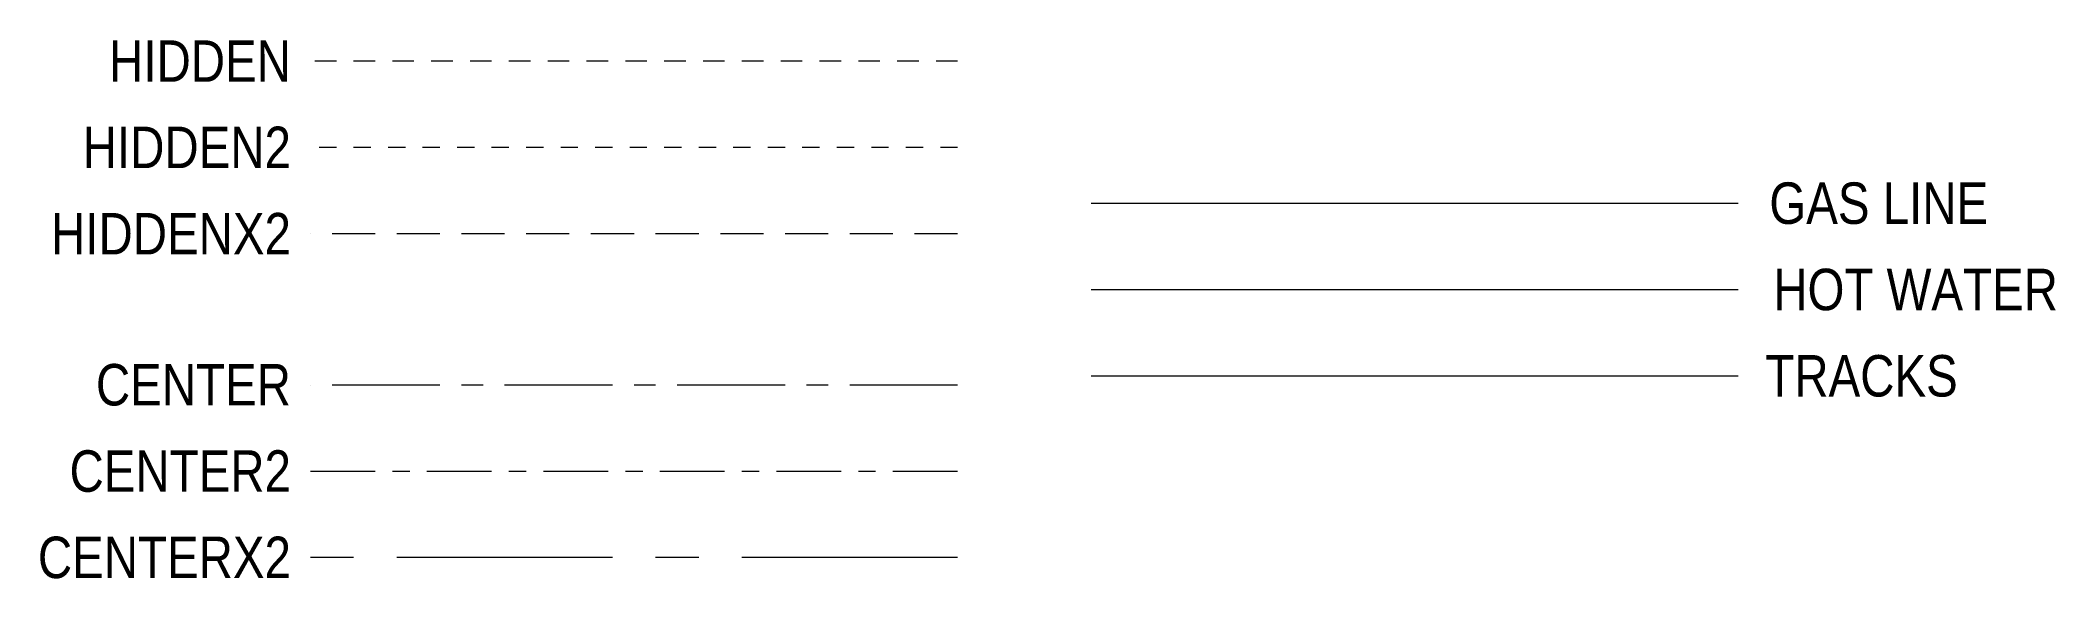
# Model space of a CAD drawing. Header units: inches. Extents: x 52 to 4421, y 0 to 72.
# Drawn here: x 4409.1 to 4420.78, y -0.06 to 3.06 of the extents above.
import ezdxf
from ezdxf.lldxf.tags import DXFTag

# ---------------------------------------------------------------- set-up
doc = ezdxf.new("R2010")
doc.units = ezdxf.units.IN
doc.header["$LTSCALE"] = 0.5
doc.header["$MEASUREMENT"] = 0
for name, pattern in [('CENTER', [2, 1.25, -0.25, 0.25, -0.25]), ('CENTER2', [1.125, 0.75, -0.125, 0.125, -0.125]), ('CENTERX2', [4, 2.5, -0.5, 0.5, -0.5]), ('HIDDEN', [0.375, 0.25, -0.125]), ('HIDDEN2', [0.1875, 0.125, -0.0625]), ('HIDDENX2', [0.75, 0.5, -0.25])]:
    doc.linetypes.add(name, pattern=pattern)
doc.layers.add('3-Objects', color=7, linetype='Continuous', lineweight=0)
doc.styles.get("Standard").update_dxf_attribs({"font": 'ARIALN.TTF'})
tags = doc.linetypes.add('GAS_LINE', pattern='A,0.5,-0.2,["GAS",Standard,S=0.1,R=0,X=-0.1,Y=-0.05],-0.25', length=0.95).pattern_tags.tags
tags[6] = DXFTag(74, 10)
tags = doc.linetypes.add('HOT_WATER_SUPPLY', pattern='A,0.5,-0.2,["HW",Standard,S=0.1,R=0,X=-0.1,Y=-0.05],-0.2', length=0.9).pattern_tags.tags
tags[6] = DXFTag(74, 10)
doc.linetypes.add('TRACKS', pattern='A,0.15,[130,ltypeshp.shx,S=0.25,R=0,X=0,Y=0],0.15', length=0.3)

msp = doc.modelspace()

# ---------------------------------------------------------------- linework, layer by layer
at = {"layer": '3-Objects', "linetype": 'HIDDEN'}
msp.add_line((4414.416048353188, 2.938573066106471), (4410.66558933955, 2.938573066106471), dxfattribs=at)
at = {"layer": '3-Objects', "linetype": 'HIDDEN2'}
msp.add_line((4414.416048353188, 2.438573066106471), (4410.66558933955, 2.438573066106471), dxfattribs=at)
at = {"layer": '3-Objects', "linetype": 'GAS_LINE'}
msp.add_line((4418.939442156444, 2.113718176677537), (4415.188983142806, 2.113718176677537), dxfattribs=at)
at = {"layer": '3-Objects', "linetype": 'HIDDENX2'}
msp.add_line((4414.416048353188, 1.938573066106471), (4410.66558933955, 1.938573066106471), dxfattribs=at)
at = {"layer": '3-Objects', "linetype": 'HOT_WATER_SUPPLY'}
msp.add_line((4418.939442156444, 1.613718176677537), (4415.188983142806, 1.613718176677537), dxfattribs=at)
at = {"layer": '3-Objects', "linetype": 'CENTER'}
msp.add_line((4414.416048353188, 1.062087312414803), (4410.66558933955, 1.062087312414803), dxfattribs=at)
at = {"layer": '3-Objects', "linetype": 'TRACKS'}
msp.add_line((4418.939442156444, 1.113718176677537), (4415.188983142806, 1.113718176677537), dxfattribs=at)
at = {"layer": '3-Objects', "linetype": 'CENTER2'}
msp.add_line((4414.416048353188, 0.5620873124148034), (4410.66558933955, 0.5620873124148034), dxfattribs=at)
at = {"layer": '3-Objects', "linetype": 'CENTERX2'}
msp.add_line((4414.416048353188, 0.06208731241480336), (4410.66558933955, 0.06208731241480336), dxfattribs=at)

# ---------------------------------------------------------------- texts
at = {"layer": '3-Objects', "char_height": 0.24, "width": 1.953863760485547}
for s, insert, attachment_point in [('HIDDEN', (4410.552874343208, 2.938573066106414), 6), ('HIDDEN2', (4410.552874343208, 2.438573066106414), 6), ('GAS LINE', (4419.119102770775, 2.113718176677537), 4), ('HIDDENX2', (4410.552874343208, 1.938573066106414), 6), ('HOT WATER', (4419.142093265802, 1.61371817667748), 4), ('CENTER', (4410.552874343208, 1.062087312414747), 6), ('TRACKS', (4419.096112275749, 1.11371817667748), 4), ('CENTER2', (4410.552874343208, 0.5620873124147465), 6), ('CENTERX2', (4410.552874343208, 0.06208731241474652), 6)]:
    msp.add_mtext(s, dxfattribs=dict(at, insert=insert, attachment_point=attachment_point))

doc.saveas('drawing.dxf')
